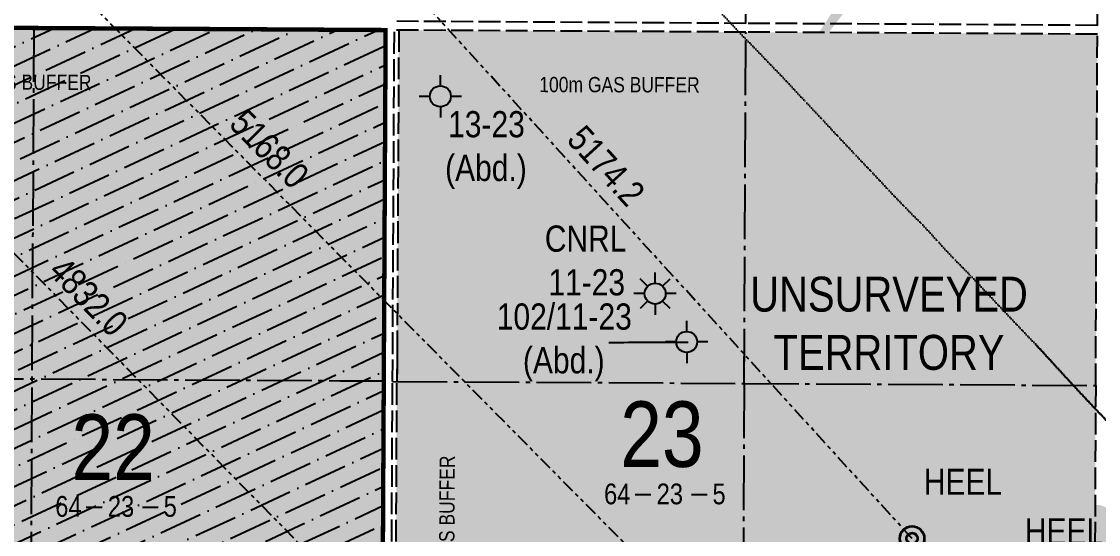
# Model space of a CAD drawing. Header units: inches. Extents: x 464475 to 485921, y 6038951 to 6050475.
# Drawn here: x 481105 to 483571, y 6045915 to 6047089 of the extents above; entities that cross this region are included whole.
import ezdxf
from ezdxf.enums import TextEntityAlignment as Align

# ---------------------------------------------------------------- set-up
doc = ezdxf.new("R2010")
doc.units = ezdxf.units.IN
doc.header["$LTSCALE"] = 5
for name, pattern in [('foc-DOT', [1, 0.2, -0.8]), ('foc-DRILLPATH', [14.75, 6, -1.75, 1.75, -1.75, 1.75, -1.75]), ('foc-QUARTERLINE', [33, 25, -3, 2, -3]), ('foc-UNSURVEYED', [12.5, 10, -2.5])]:
    doc.linetypes.add(name, pattern=pattern)
for name, color, linetype in [('10', 1, 'Continuous'), ('9', 3, 'Continuous'), ('ABADATA-DRILL-T', 8, 'Continuous'), ('AS-DRILL', 8, 'foc-DOT'), ('AS-DRILL-T', 8, 'Continuous'), ('AS-TARGET-GAS', 182, 'Continuous'), ('AS-TARGET-GAS-H', 181, 'Continuous'), ('AS-UNDERLAY-H', 141, 'Continuous'), ('H-CP', 51, 'Continuous'), ('L-BD', 7, 'Continuous'), ('L-MON', 1, 'Continuous'), ('L-QSEC', 8, 'foc-QUARTERLINE'), ('L-SECLBL', 7, 'Continuous'), ('L-UNS-T', 3, 'Continuous'), ('L-USEC', 7, 'foc-UNSURVEYED'), ('P-PDRILLPATH', 12, 'foc-DRILLPATH'), ('P-TEMP-HUSKY-NO CUT-H', 104, 'Continuous')]:
    doc.layers.add(name, color=color, linetype=linetype)
doc.layers.add('D56-EXISTING DISPOSITION', color=7, linetype='Continuous', true_color=0xa347ff)
doc.styles.add('80', font='ARIALN.TTF', dxfattribs={"height": 10})
doc.styles.add('80CG', font='ARIALN.TTF', dxfattribs={"height": 10})
doc.styles.add('80L', font='ARIALN.TTF', dxfattribs={"height": 10})
doc.styles.add('SIMPLEX', font='ARIALN.TTF')
doc.dimstyles.new('Compass 5 000', dxfattribs={"dimscale": 5, "dimtxt": 9, "dimasz": 2, "dimexe": 0.2, "dimexo": 0.0625, "dimgap": 0.5, "dimtad": 0, "dimtih": 1, "dimtoh": 1, "dimzin": 0, "dimdsep": 46, "dimtxsty": '80CG', "dimcen": 0.1, "dimse1": 1, "dimse2": 1, "dimclrd": 256, "dimclrt": 256, "dimaunit": 1, "dimadec": 4, "dimazin": 0, "dimtfac": 0.06, "dimtofl": 0, "dimtmove": 0, "dimatfit": 1, "dimfxl": 0.2, "dimtolj": 1, "dimtzin": 0, "dimlwd": -1, "dimarcsym": 0})

# ---------------------------------------------------------------- blocks, each defined once
blk = doc.blocks.new('GABD')
for p, q in [((0, 0.808), (0, 1.616)), ((-0.808, 0), (-1.616, 0)), ((1.616, 0), (0.808, 0)), ((0, -0.808), (0, -1.616))]:
    blk.add_line(p, q)
blk.add_circle((0, 0), 0.8)
blk = doc.blocks.new('GAS')
h = blk.add_hatch(color=255)
h.dxf.hatch_style = 1
edge = h.paths.add_edge_path()
edge.add_arc((0, 0), 0.9, 0, 360)
for p, q in [((-0.571, 0.571), (-1.142, 1.142)), ((0, 0.808), (0, 1.616)), ((0.571, 0.571), (1.142, 1.142)), ((-0.808, 0), (-1.616, 0)), ((1.616, 0), (0.808, 0)), ((-0.571, -0.571), (-1.142, -1.142)), ((0, -0.808), (0, -1.616)), ((1.142, -1.142), (0.571, -0.571))]:
    blk.add_line(p, q)
blk.add_circle((0, 0), 0.8)
blk = doc.blocks.new('*U508')
h = blk.add_hatch(color=254)
edge = h.paths.add_edge_path()
edge.add_line((-11.5, -11.5), (11.5, -11.5))
edge.add_arc((11.5, -5.5), 6, 270, 360)
edge.add_line((17.5, -5.5), (17.5, 4))
edge.add_arc((11.5, 4), 6, 0, 90)
edge.add_line((11.5, 10), (-11.5, 10))
edge.add_arc((-11.5, 4), 6, 90, 180)
edge.add_line((-17.5, 4), (-17.5, -5.5))
edge.add_arc((-11.5, -5.5), 6, 180, 270)
at = {"color": 1, "flags": 128}
blk.add_lwpolyline([(-11.5, -11.5, 3, 3, 0), (11.5, -11.5, 3, 3, 0.414214), (17.5, -5.5, 3, 3, 0), (17.5, 4, 3, 0, 0.414214), (11.5, 10, 0, 0, 0), (-11.5, 10, 0, 0, 0.414214), (-17.5, 4, 0, 0, 0), (-17.5, -5.5, 0, 3, 0.414214)], format="xyseb", close=True, dxfattribs=at)
blk.add_lwpolyline([(5.78, -3.39, 0, 10, 0), (0, 0, 5, 5, 0)], format="xyseb", dxfattribs=at)
at = {"color": 1, "style": '80'}
blk.add_attdef('ENTER_TEXT_001', (-35.99, -5), '', height=10, dxfattribs=at)
blk = doc.blocks.new('plbh')
at = {"layer": 'L-MON'}
h = blk.add_hatch(color=255, dxfattribs=at)
h.dxf.hatch_style = 1
edge = h.paths.add_edge_path()
edge.add_arc((0, 0), 1.16, 0, 360)
h = blk.add_hatch(color=256, dxfattribs=at)
h.dxf.hatch_style = 1
h.paths.add_polyline_path([(-0.96, 0, 1), (0.96, 0, 1)])
h.paths.add_polyline_path([(0.91, 0, -1), (-0.91, 0, -1)], flags=16)
h.paths.add_polyline_path([(0.45, 0, -1), (-0.45, 0, -1)], flags=0)
h = blk.add_hatch(color=256, dxfattribs=at)
h.dxf.hatch_style = 1
h.paths.add_polyline_path([(-0.45, 0, 1), (0.45, 0, 1)])
h.paths.add_polyline_path([(0.4, 0, -1), (-0.4, 0, -1)], flags=16)
at = {"layer": 'L-MON', "color": 240}
for radius in [0.96, 0.91, 0.45, 0.4]:
    blk.add_circle((0, 0), radius, dxfattribs=at)
blk = doc.blocks.new('L-SECLBL')
at = {"layer": '9', "color": 7}
for p, q in [((-5.08, -27.83), (-12.29, -27.83)), ((20.7, -27.83), (13.5, -27.83))]:
    blk.add_line(p, q, dxfattribs=at)
at = {"layer": '10', "color": 2, "style": 'SIMPLEX'}
blk.add_attdef('SEC', text='', height=30, dxfattribs=at).set_placement((0, 0), align=Align.MIDDLE)
at = {"layer": '10', "color": 5, "style": '80L'}
blk.add_attdef('TWP', text='', height=9.5, dxfattribs=at).set_placement((-14.43, -27.37), align=Align.MIDDLE_RIGHT)
blk.add_attdef('RGE', text='', height=9.5, dxfattribs=at).set_placement((3.62, -27.37), align=Align.MIDDLE_CENTER)
blk.add_attdef('MER', text='', height=9.5, dxfattribs=at).set_placement((23.17, -27.37), align=Align.MIDDLE_LEFT)

msp = doc.modelspace()

# ---------------------------------------------------------------- hatches: boundary and pattern name
at = {"layer": 'AS-TARGET-GAS-H'}
h = msp.add_hatch(color=256, dxfattribs=at)
h.dxf.hatch_style = 1
h.paths.add_polyline_path([(481838.382, 6046970.345), (480428.15, 6046978.563), (480420.195, 6045570.404), (481830.954, 6045562.184)])
h.paths.add_polyline_path([(481781.245, 6045612.448), (480470.45, 6045620.085), (480477.84, 6046928.299), (481788.146, 6046920.664)], flags=16)
h = msp.add_hatch(color=256, dxfattribs=at)
h.dxf.hatch_style = 1
h.paths.add_polyline_path([(483468.614, 6046960.894), (482058.378, 6046969.066), (482050.951, 6045560.903), (483461.71, 6045552.713)])
h.paths.add_polyline_path([(483411.982, 6045602.976), (482101.187, 6045610.586), (482108.087, 6046918.804), (483418.396, 6046911.211)], flags=16)
h = msp.add_hatch(color=256, dxfattribs=at)
h.dxf.hatch_style = 1
h.paths.add_polyline_path([(482105.142, 6046360.469), (482055.169, 6046360.616), (482050.951, 6045560.903), (483461.71, 6045552.713), (483465.65, 6046356.464), (483415.677, 6046356.611), (483411.982, 6045602.976), (482101.187, 6045610.586)])
at = {"layer": 'AS-UNDERLAY-H'}
h = msp.add_hatch(color=51, dxfattribs=at)
h.dxf.hatch_style = 1
h.paths.add_polyline_path([(481153.094, 6045924.033), (481465.547, 6045924.033), (481465.547, 6046032.789), (481417.202, 6046032.789), (481417.202, 6046205.568), (481210.501, 6046205.568), (481210.501, 6046036.545), (481152.14, 6046036.545)])
at = {"layer": 'H-CP'}
h = msp.add_hatch(color=256, dxfattribs=at)
h.dxf.hatch_style = 1
h.paths.add_polyline_path([(481930.372, 6045461.654), (480329.736, 6045470.982), (480338.819, 6047079.034), (481938.853, 6047069.709)])
h = msp.add_hatch(color=256, dxfattribs=at)
h.dxf.hatch_style = 1
h.paths.add_polyline_path([(483569.048, 6047060.261), (482764.002, 6047064.926), (481969.011, 6047069.533), (481964.774, 6046265.522), (481960.533, 6045461.479), (482755.822, 6045456.862), (483561.165, 6045452.187), (483565.107, 6046256.223)])
h = msp.add_hatch(color=256, dxfattribs=at)
h.dxf.hatch_style = 1
h.paths.add_polyline_path([(481930.372, 6045461.654), (481830.427, 6045462.237), (481835.169, 6046361.263), (481935.116, 6046360.969)])
h = msp.add_hatch(color=256, dxfattribs=at)
h.dxf.hatch_style = 1
h.paths.add_polyline_path([(483565.107, 6046256.223), (483561.165, 6045452.187), (481960.533, 6045461.479), (481964.774, 6046265.522)])
at = {"layer": 'P-TEMP-HUSKY-NO CUT-H', "true_color": 0x0582ff}
h = msp.add_hatch(dxfattribs=at)
h.set_pattern_fill('ANSI36', color=150, scale=12.493375, angle=340)
h.set_pattern_definition([(25, (-2029938.266, -24106716.543), (46.148773015, 65.28662769), [99.16616208, -19.83323242, 0, -19.83323242])])
h.paths.add_polyline_path([(481125.028, 6045466.349), (480334.241, 6046268.578), (480338.819, 6047079.034), (481938.853, 6047069.709), (481930.372, 6045461.654), (481233.682, 6045465.715)])

# ---------------------------------------------------------------- linework, layer by layer
at = {"layer": 'AS-DRILL'}
msp.add_line((482064.18, 6046917.955), (482064.18, 6046917.955), dxfattribs=at)
at = {"layer": 'AS-DRILL', "flags": 128}
for points in [[(483658.866, 6046102.754), (483656.231, 6046105.503), (483637.344, 6046125.562), (483618.427, 6046145.66), (483599.671, 6046165.807), (483580.844, 6046185.935), (483561.706, 6046205.755), (483542.749, 6046225.743), (483523.953, 6046245.921), (483505.177, 6046266.149), (483486.571, 6046286.475), (483467.986, 6046306.742), (483449.37, 6046327.139), (483430.674, 6046347.366), (483411.577, 6046367.365), (483392.51, 6046387.274), (483373.352, 6046407.174), (483354.425, 6046427.152), (483335.638, 6046447.27), (483316.641, 6046467.238), (483297.875, 6046487.386), (483278.868, 6046507.395), (483259.569, 6046527.025), (483240.22, 6046546.715), (483221.273, 6046566.744), (483202.808, 6046587.16), (483184.213, 6046607.546), (483165.185, 6046627.405), (483145.806, 6046646.916), (483126.407, 6046666.466), (483107.248, 6046686.226), (483088.432, 6046706.313), (483069.705, 6046726.441), (483050.698, 6046746.38), (483031.681, 6046766.358), (483012.854, 6046786.496), (482993.927, 6046806.505), (482975.03, 6046826.543), (482956.243, 6046846.62), (482937.437, 6046866.768), (482918.58, 6046886.866), (482899.674, 6046906.914), (482880.817, 6046926.952), (482862.1, 6046947.14), (482843.224, 6046967.238), (482823.986, 6046986.988), (482804.868, 6047006.867), (482785.831, 6047026.816), (482766.522, 6047046.436), (482747.384, 6047066.265), (482728.557, 6047086.403), (482709.621, 6047106.471), (482690.744, 6047126.53), (482671.857, 6047146.598), (482652.92, 6047166.606), (482633.883, 6047186.545), (482614.735, 6047206.364), (482595.607, 6047226.214), (482576.409, 6047246.003), (482557.221, 6047265.753), (482519.116, 6047305.621), (482499.948, 6047325.47), (482480.8, 6047345.209), (482461.712, 6047365.068), (482442.634, 6047384.948), (482423.527, 6047404.827), (482404.248, 6047424.567), (482384.81, 6047444.237), (482365.943, 6047464.285), (482347.909, 6047485.1), (482330.017, 6047506.043), (482311.803, 6047526.688), (482293.448, 6047547.164), (482275.174, 6047567.759), (482256.769, 6047588.265), (482238.364, 6047608.741), (482220.12, 6047629.426), (482201.655, 6047649.892), (482183.1, 6047670.239), (482164.865, 6047690.854), (482146.822, 6047711.668), (482128.528, 6047732.254), (482110.294, 6047752.889), (482092.31, 6047773.683), (482072.861, 6047793.124), (482052.668, 6047811.888), (482033.178, 6047831.349), (482014.261, 6047851.297), (481995.735, 6047871.673), (481977.241, 6047892.17), (481958.786, 6047912.646), (481940.241, 6047933.053), (481921.735, 6047953.469), (481903.039, 6047973.626), (481884.283, 6047993.774), (481865.476, 6048013.911), (481846.82, 6048034.148), (481828.506, 6048054.674), (481810.051, 6048075.12), (481788.781, 6048098.839), (481771.551, 6048118.32)], [(485091.24, 6045548.684), (485088.21, 6045545.731), (485081.362, 6045539.672), (485074.184, 6045533.736), (485066.522, 6045526.941), (485058.099, 6045519.76), (485049.256, 6045512.642), (485040.675, 6045506.001), (485031.835, 6045499.602), (485021.939, 6045491.918), (485012.079, 6045483.504), (485002.641, 6045475.308), (484993.051, 6045466.733), (484983.57, 6045457.887), (484974.41, 6045449.299), (484965.562, 6045441.3), (484956.846, 6045433.491), (484948.721, 6045426.059), (484940.677, 6045418.656), (484932.552, 6045411.214), (484924.959, 6045404.169), (484917.768, 6045397.502), (484910.597, 6045390.916), (484902.665, 6045384.003), (484894.11, 6045376.502), (484885.412, 6045368.313), (484876.421, 6045359.574), (484867.8, 6045350.815), (484859.339, 6045342.094), (484850.609, 6045333.434), (484842.121, 6045325.214), (484833.794, 6045317.423), (484825.179, 6045309.783), (484816.311, 6045301.714), (484807.312, 6045293.466), (484797.714, 6045285.21), (484787.996, 6045277.045), (484778.106, 6045268.481), (484768.466, 6045259.876), (484758.905, 6045251.25), (484749.274, 6045242.385), (484739.652, 6045233.46), (484730.763, 6045225.101), (484722.398, 6045217.49), (484714.015, 6045210.349), (484705.431, 6045203.259), (484697.13, 6045196.598), (484689.603, 6045190.652), (484682.156, 6045184.987), (484674.009, 6045179.095), (484664.426, 6045172.2), (484654.069, 6045164.138), (484643.392, 6045156.327), (484632.29, 6045149.499), (484621.083, 6045143.611), (484609.531, 6045138.855), (484597.505, 6045135.651), (484585.14, 6045134.478), (484573.162, 6045135.054), (484561.702, 6045137.187), (484551.081, 6045141.307), (484541.199, 6045147.213), (484532.292, 6045154.364), (484524.92, 6045162.549), (484519.377, 6045170.465), (484517.193, 6045174.045), (484514.068, 6045179.41), (484512.213, 6045182.608), (484509.891, 6045186.409), (484507.149, 6045190.422), (484503.919, 6045194.727), (484500.061, 6045199.395), (484495.494, 6045204.366), (484493.364, 6045206.546), (484487.959, 6045211.882), (484482.016, 6045217.729), (484475.537, 6045224.269), (484468.59, 6045231.362), (484461.195, 6045239.066), (484453.354, 6045247.303), (484445.024, 6045255.922), (484436.406, 6045264.952), (484427.799, 6045274.342), (484419.164, 6045283.973), (484410.539, 6045293.723), (484401.775, 6045303.534), (484392.67, 6045313.246), (484383.405, 6045322.989), (484379.385, 6045327.268), (484375.107, 6045331.858), (484374.112, 6045332.943), (484368.659, 6045338.738), (484359.265, 6045348.692), (484349.881, 6045358.746), (484340.408, 6045368.73), (484330.914, 6045378.684), (484312.027, 6045398.703), (484293.341, 6045418.92), (484274.786, 6045439.336), (484256.271, 6045459.723), (484237.594, 6045479.91), (484218.727, 6045499.948), (484199.811, 6045519.996), (484181.124, 6045540.174), (484162.378, 6045560.441), (484143.411, 6045580.43), (484124.264, 6045600.279), (484105.186, 6045620.138), (484086.399, 6045640.316), (484067.523, 6045660.364), (484048.294, 6045680.124), (484029.408, 6045700.192), (484010.611, 6045720.329), (483991.544, 6045740.198), (483972.707, 6045760.246), (483953.87, 6045780.354), (483935.184, 6045800.601), (483916.89, 6045821.177), (483898.565, 6045841.752), (483880.211, 6045862.318), (483861.696, 6045882.724), (483843.1, 6045903.041), (483824.354, 6045923.289), (483805.477, 6045943.377), (483786.912, 6045963.704), (483768.608, 6045984.299), (483750.002, 6046004.566), (483731.356, 6046024.903), (483712.941, 6046045.379), (483694.286, 6046065.676), (483675.308, 6046085.604), (483656.231, 6046105.503), (483637.344, 6046125.562), (483618.427, 6046145.66), (483599.671, 6046165.807), (483580.844, 6046185.935), (483561.706, 6046205.755), (483542.749, 6046225.743), (483523.953, 6046245.921), (483505.177, 6046266.149), (483486.571, 6046286.475), (483467.986, 6046306.742), (483449.37, 6046327.139), (483430.674, 6046347.366), (483421.864, 6046356.593)]]:
    msp.add_lwpolyline(points, dxfattribs=at)
at = {"layer": 'D56-EXISTING DISPOSITION', "const_width": 9.995, "flags": 128}
msp.add_lwpolyline([(480338.819, 6047079.034), (480334.277, 6046275.009), (480329.736, 6045470.982), (481125.028, 6045466.349), (481930.372, 6045461.654), (481934.613, 6046265.681), (481938.853, 6047069.709), (481133.81, 6047074.4)], close=True, dxfattribs=at)
msp.add_lwpolyline([(481935.116, 6046360.969), (481934.613, 6046265.681), (481930.372, 6045461.654), (481830.427, 6045462.237)], dxfattribs=at)
at = {"layer": 'L-QSEC'}
for p, q in [((482764.105, 6047085.035), (482768.705, 6047989.005)), ((481125.028, 6045466.349), (481133.81, 6047074.4)), ((482759.912, 6046260.894), (482764.002, 6047064.926)), ((482759.912, 6046260.894), (482760.409, 6046358.54)), ((481934.613, 6046265.681), (480324.227, 6046275.067)), ((481934.613, 6046265.681), (481834.668, 6046266.263)), ((481954.719, 6046265.564), (482759.912, 6046260.894)), ((481954.719, 6046265.564), (482759.912, 6046260.894)), ((482759.912, 6046260.894), (482755.822, 6045456.862)), ((482759.912, 6046260.894), (482755.822, 6045456.862)), ((482759.912, 6046260.894), (483565.107, 6046256.223)), ((482759.912, 6046260.894), (483565.107, 6046256.223))]:
    msp.add_line(p, q, dxfattribs=at)
at = {"layer": 'L-SECLBL', "flags": 128}
for points in [[(481129.419, 6046270.374, 0, 29.984, 0), (481224.262, 6046190.005, 0, 0, 0)], [(482759.912, 6046260.894, 0, 29.984, 0), (482691.048, 6046191.367, 0, 0, 0)], [(482759.912, 6046260.894, 0, 29.984, 0), (482691.048, 6046191.367, 0, 0, 0)]]:
    msp.add_lwpolyline(points, format="xyseb", dxfattribs=at)
at = {"layer": 'L-UNS-T', "color": 3, "flags": 128}
msp.add_lwpolyline([(482816.239, 6046889.318, 0, 29.984, 0), (483028.236, 6047184.022, 0, 0, 0)], format="xyseb", dxfattribs=at)
at = {"layer": 'L-USEC'}
for p, q in [((483569.147, 6047080.37), (483569.538, 6047160.207)), ((481133.81, 6047074.4), (480328.769, 6047079.093)), ((481938.853, 6047069.709), (481133.81, 6047074.4)), ((482764.119, 6047085.035), (481959.068, 6047089.701)), ((483569.147, 6047080.37), (482764.119, 6047085.035)), ((481934.613, 6046265.681), (481938.853, 6047069.709)), ((481954.722, 6046265.575), (481958.962, 6047069.592)), ((482764.002, 6047064.926), (481958.962, 6047069.592)), ((481969.011, 6047069.533), (481964.774, 6046265.522)), ((483569.048, 6047060.261), (482764.002, 6047064.926)), ((483565.107, 6046256.223), (483569.048, 6047060.261)), ((481934.613, 6046265.681), (481935.116, 6046360.969)), ((481954.722, 6046265.575), (481955.225, 6046360.91)), ((481965.276, 6046360.88), (481964.774, 6046265.522)), ((483565.107, 6046256.223), (483565.597, 6046356.169)), ((481930.372, 6045461.654), (481934.613, 6046265.681)), ((481930.372, 6045461.654), (481934.613, 6046265.681)), ((481950.478, 6045461.538), (481954.719, 6046265.575)), ((481950.478, 6045461.538), (481954.719, 6046265.575)), ((481960.533, 6045461.479), (481964.774, 6046265.522)), ((481960.533, 6045461.479), (481964.774, 6046265.522)), ((483565.107, 6046256.223), (483561.165, 6045452.187)), ((483565.107, 6046256.223), (483561.165, 6045452.187))]:
    msp.add_line(p, q, dxfattribs=at)
at = {"layer": 'P-PDRILLPATH'}
for p, q in [((483144.547, 6045905.91), (479661.261, 6049728.251)), ((482678.574, 6045700.017), (479045.297, 6049371.385)), ((482245.611, 6045380.153), (478861.348, 6048825.54))]:
    msp.add_line(p, q, dxfattribs=at)

# ---------------------------------------------------------------- block references
at = {"layer": 'AS-DRILL-T', "xscale": 29.98409939999996, "yscale": 29.98409939999996, "zscale": 29.98409939999996}
for name, p in [('GABD', (482064.18, 6046917.955)), ('GAS', (482556.085, 6046466.355)), ('GABD', (482628.332, 6046355.815))]:
    msp.add_blockref(name, p, dxfattribs=at)
at = {"layer": 'L-BD', "linetype": 'Continuous'}
ref = msp.add_blockref('*U508', (483262.497, 6046035.878), dxfattribs=dict(at, xscale=5.99681988, yscale=5.99681988, zscale=5.99681988))
ref.add_attrib('ENTER_TEXT_001', 'HEEL', (483171.44, 6046005.893), dxfattribs={"layer": '0', "color": 1, "height": 59.9682, "style": '80'})
ref = msp.add_blockref('*U508', (483493.792, 6045922.373), dxfattribs=dict(at, xscale=5.99681988, yscale=5.99681988, zscale=5.99681988))
ref.add_attrib('ENTER_TEXT_001', 'HEEL', (483402.736, 6045892.389), dxfattribs={"layer": '0', "color": 1, "height": 59.9682, "style": '80'})
at = {"layer": 'L-MON', "xscale": 29.98409939999993, "yscale": 29.98409939999993, "zscale": 29.98409939999993}
msp.add_blockref('plbh', (483144.547, 6045905.91), dxfattribs=at)
at = {"layer": 'L-SECLBL', "xscale": 4.9973499, "yscale": 4.9973499, "zscale": 4.9973499}
for p, values in [((482571.665, 6046144.737), {'SEC': '23', 'TWP': '64', 'RGE': '23', 'MER': '5'}), ((482571.665, 6046144.737), {'SEC': '23', 'TWP': '64', 'RGE': '23', 'MER': '5'}), ((481314.712, 6046116.184), {'SEC': '22', 'TWP': '64', 'RGE': '23', 'MER': '5'})]:
    msp.add_blockref('L-SECLBL', p, dxfattribs=at).add_auto_attribs(values)

# ---------------------------------------------------------------- texts
at = {"layer": 'ABADATA-DRILL-T', "linetype": 'Continuous', "char_height": 59.9682, "attachment_point": 1, "style": '80L'}
for s, insert in [('\\pi9.266;13-23\\P\\pi2.4142;(Abd.)', (482072.725, 6046884.171)), ('\\pi-57.595;102/11-23\\P\\pi2.4142;(Abd.)', (482250.93, 6046443.921))]:
    msp.add_mtext_dynamic_manual_height_columns(s, width=183.58772, gutter_width=1200.633, heights=[0], dxfattribs=dict(at, insert=insert))
at = {"layer": 'ABADATA-DRILL-T', "insert": (482301.448, 6046622.302), "char_height": 59.9682, "attachment_point": 1, "style": '80L'}
msp.add_mtext_dynamic_manual_height_columns('\\pi1.9851;CNRL\\P\\pi10.003;11-23', width=185.06112, gutter_width=300.158, heights=[0], dxfattribs=at)
at = {"layer": 'AS-TARGET-GAS', "insert": (480897.817, 6046969.181), "char_height": 34.98145, "attachment_point": 1, "rotation": 359.666128, "style": '80L', "bg_fill": 1, "box_fill_scale": 1.15, "bg_fill_color": 181, "bg_fill_transparency": 0}
msp.add_mtext_dynamic_manual_height_columns('100m GAS BUFFER', width=367.42026, gutter_width=950, heights=[0], dxfattribs=at)
at = {"layer": 'AS-TARGET-GAS', "char_height": 34.98145, "attachment_point": 1, "style": '80L'}
for insert, rotation in [((482290.819, 6046962.523), 359.872457), ((482060.44, 6045728.521), 89.67634)]:
    msp.add_mtext_dynamic_manual_height_columns('100m GAS BUFFER', width=419.90887, gutter_width=950, heights=[0], dxfattribs=dict(at, insert=insert, rotation=rotation))
at = {"layer": 'L-BD', "style": '80L'}
msp.add_text('5174.2', height=59.9682, rotation=312.3428, dxfattribs=at).set_placement((482444.161, 6046759.049), align=Align.MIDDLE)
at = {"layer": 'L-BD', "char_height": 59.9682, "attachment_point": 2, "style": '80L', "bg_fill": 1, "box_fill_scale": 1.15, "bg_fill_color": 51, "bg_fill_transparency": 0}
for s, insert, width, rotation in [('5168.0', (481694.18, 6046818.837), 191.33618, 314.7012), ('4832.0', (481280.021, 6046480.778), 190.93787, 314.4872)]:
    msp.add_mtext(s, dxfattribs=dict(at, insert=insert, width=width, rotation=rotation))
at = {"layer": 'L-UNS-T', "color": 3, "insert": (483091.751, 6046397.987), "char_height": 79.9576, "attachment_point": 5, "style": '80L'}
msp.add_mtext_dynamic_manual_height_columns('UNSURVEYED TERRITORY', width=631.73375, gutter_width=237.374, heights=[0], dxfattribs=at)

# ---------------------------------------------------------------- leaders
at = {"layer": 'ABADATA-DRILL-T', "linetype": 'Continuous', "path_type": 1}
msp.add_leader([(482631.924, 6046354.63), (482449.941, 6046354.027)], dimstyle='Compass 5 000', override={"dimasz": 12, "dimgap": 0.5, "dimtad": 0}, dxfattribs=at)

doc.saveas('drawing.dxf')
